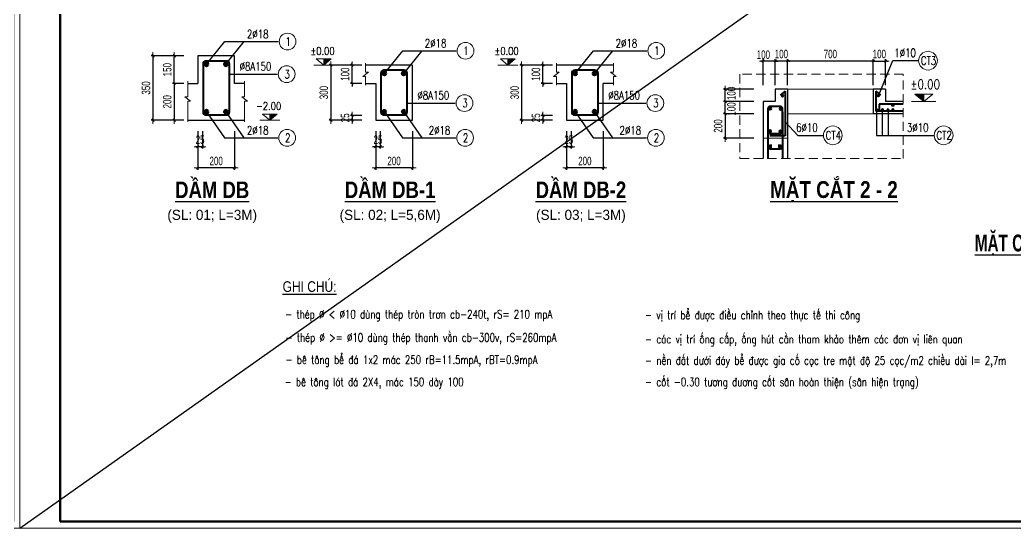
# Model space of a CAD drawing. Header units: millimetres. Extents: x 105214 to 359741, y -482084 to -322745.
# Drawn here: x 267341 to 283597, y -478817 to -470512 of the extents above; entities that cross this region are included whole.
import ezdxf
from ezdxf.enums import TextEntityAlignment as Align

# ---------------------------------------------------------------- set-up
doc = ezdxf.new("R2010")
doc.units = ezdxf.units.MM
doc.header["$LTSCALE"] = 20
doc.header["$MEASUREMENT"] = 0
doc.header["$PDMODE"] = 32
doc.linetypes.add('HIDDEN', pattern=[0.375, 0.25, -0.125])
doc.layers.get('Defpoints').update_dxf_attribs({"color": 1})
for name, color, linetype, lineweight in [('06', 6, 'Continuous', 40), ('EG Net dam3', 1, 'Continuous', 70), ('EG Text2', 7, 'Continuous', 18), ('ISO', 153, 'Continuous', 13), ('LC Dim', 8, 'Continuous', 18), ('LC MANH DUT', 35, 'HIDDEN', 5), ('LC Net dam2', 6, 'Continuous', 40), ('LC Net manh', 16, 'Continuous', 5), ('LC Net thay', 7, 'Continuous', 25), ('LC Text1', 3, 'Continuous', 20), ('LC Text2', 7, 'Continuous', 25), ('Thep', 3, 'Continuous', 40)]:
    doc.layers.add(name, color=color, linetype=linetype, lineweight=lineweight)
doc.layers.add('KCS_Plotter', color=11, linetype='Continuous', plot=False)
doc.layers.add('Khungten_LCDI', color=7, linetype='Continuous')
doc.styles.add('HOATBIF', font='hoatbif.shx', dxfattribs={"width": 0.7})
doc.styles.add('Khungten', font='VHAVAN.TTF', dxfattribs={"width": 0.9, "height": 5000})
doc.styles.add('LC 1', font='VHAVANB.TTF')
doc.styles.add('LC 3', font='vnsimli.shx', dxfattribs={"width": 0.75})
doc.styles.add('LC3', font='VHARIALB.TTF', dxfattribs={"width": 0.8})
doc.styles.add('T1', font='Vnsimli.shx', dxfattribs={"width": 0.8})
doc.styles.add('T2', font='VHARIAL.TTF', dxfattribs={"width": 0.8})
doc.styles.add('Title', font='VHBLACK.TTF', dxfattribs={"width": 0.8})
doc.dimstyles.new('MONG', dxfattribs={"dimscale": 50, "dimtxt": 2.5, "dimasz": 0.35, "dimexe": 0.5, "dimexo": 0, "dimgap": 0.8, "dimtad": 1, "dimdec": 0, "dimzin": 0, "dimdsep": 46, "dimtxsty": 'HOATBIF', "dimblk1": 'DOT', "dimblk2": 'DOT', "dimsah": 1, "dimcen": -1, "dimdle": 1, "dimclrd": 256, "dimclre": 256, "dimclrt": 4, "dimadec": 3, "dimazin": 2, "dimtfac": 0.333333, "dimtdec": 0, "dimtix": 1, "dimtmove": 2, "dimatfit": 3, "dimldrblk": 'DOT', "dimfxl": 1, "dimtvp": 0.833333, "dimtolj": 1, "dimtzin": 0, "dimarcsym": 0})

# ---------------------------------------------------------------- blocks, each defined once
blk = doc.blocks.new('thep1')
at = {"layer": '06'}
for p, q in [((-38369, -70304), (-38249, -70304)), ((-38351, -70262), (-38267, -70346)), ((-38351, -70346), (-38267, -70262)), ((-38309, -70244), (-38309, -70364))]:
    blk.add_line(p, q, dxfattribs=at)
blk.add_circle((-38309, -70304), 60, dxfattribs=at)
blk = doc.blocks.new('DOT')
at = {"layer": 'LC Dim'}
blk.add_line((-3, 0), (3, 0), dxfattribs=at)
at = {"layer": 'LC Dim', "color": 4}
blk.add_line((-1, -1), (1, 1), dxfattribs=at)
blk.add_lwpolyline([(0.5, 1), (-1, -0.5), (-0.5, -1), (1, 0.5)], close=True, dxfattribs=at)
blk = doc.blocks.new('*D219')
at = {"layer": 'Defpoints', "color": 0, "ltscale": 2, "transparency": 16777216}
for p in [(279680, -471184), (279680, -471581), (279880, -471581)]:
    blk.add_point(p, dxfattribs=at)
at = {"layer": 'LC Dim', "lineweight": -2, "ltscale": 2, "transparency": 16777216}
for p, q in [((279660, -471184), (279641, -471184)), ((279680, -471581), (279680, -471156)), ((279880, -471184), (279680, -471184)), ((279880, -471581), (279880, -471156)), ((279899, -471184), (279919, -471184))]:
    blk.add_line(p, q, dxfattribs=at)
at = {"layer": 'LC Dim', "lineweight": -2, "ltscale": 2, "transparency": 16777216, "xscale": 19.46, "yscale": 19.46, "zscale": 19.46}
blk.add_blockref('DOT', (279680, -471184), dxfattribs=at)
at = {"layer": 'LC Dim', "lineweight": -2, "ltscale": 2, "transparency": 16777216, "xscale": 19.46, "yscale": 19.46, "zscale": 19.46, "rotation": 180}
blk.add_blockref('DOT', (279880, -471184), dxfattribs=at)
at = {"layer": 'LC Dim', "color": 4, "ltscale": 2, "transparency": 16777216, "insert": (279780, -471070), "char_height": 139, "attachment_point": 5, "style": 'HOATBIF'}
blk.add_mtext('\\A1;100', dxfattribs=at)
blk = doc.blocks.new('_Dot')
at = {"color": 0, "linetype": 'ByBlock', "lineweight": -2}
blk.add_line((-0.5, 0), (-1, 0), dxfattribs=at)
at = {"color": 0, "linetype": 'ByBlock', "const_width": 0.5}
blk.add_lwpolyline([(-0.25, 0, 1), (0.25, 0, 1)], format="xyb", close=True, dxfattribs=at)
blk = doc.blocks.new('*D220')
at = {"layer": 'Defpoints', "color": 0, "ltscale": 2, "transparency": 16777216}
for p in [(278861, -471846), (279328, -471846), (279328, -472046)]:
    blk.add_point(p, dxfattribs=at)
at = {"layer": 'LC Dim', "lineweight": -2, "ltscale": 2, "transparency": 16777216}
for p, q in [((279328, -471846), (278833, -471846)), ((278861, -472026), (278861, -471865)), ((279328, -472046), (278833, -472046))]:
    blk.add_line(p, q, dxfattribs=at)
at = {"layer": 'LC Dim', "lineweight": -2, "ltscale": 2, "transparency": 16777216, "xscale": 19.46, "yscale": 19.46, "zscale": 19.46}
for p, rotation in [((278861, -471846), 90), ((278861, -472046), 270)]:
    blk.add_blockref('DOT', p, dxfattribs=dict(at, rotation=rotation))
at = {"layer": 'LC Dim', "color": 4, "ltscale": 2, "transparency": 16777216, "insert": (278964, -471967), "char_height": 139, "attachment_point": 5, "rotation": 90, "style": 'HOATBIF'}
blk.add_mtext('\\A1;100', dxfattribs=at)
blk = doc.blocks.new('Caodo1')
at = {"layer": 'LC Text1'}
blk.add_hatch(color=256, dxfattribs=at).paths.add_polyline_path([(0, 200), (0, 0), (243, 200)])
for p, q in [((324, 0), (-324, 0)), ((0, 0), (0, 200))]:
    blk.add_line(p, q, dxfattribs=at)
blk.add_lwpolyline([(-243, 200), (243, 200), (0, 0), (0, 0)], close=True, dxfattribs=at)
at = {"layer": 'LC Text1', "style": 'T1', "width": 0.8}
blk.add_attdef('%%P0,00', text='', height=250, dxfattribs=at).set_placement((-39, 460), align=Align.MIDDLE_CENTER)
blk = doc.blocks.new('*D230')
at = {"layer": 'Defpoints', "color": 0, "ltscale": 2, "transparency": 16777216}
for p in [(273153, -472330), (273753, -472330), (273153, -472932)]:
    blk.add_point(p, dxfattribs=at)
at = {"layer": 'LC Dim', "lineweight": -2, "ltscale": 2, "transparency": 16777216}
for p, q in [((273153, -472330), (273153, -472960)), ((273753, -472330), (273753, -472960)), ((273734, -472932), (273172, -472932))]:
    blk.add_line(p, q, dxfattribs=at)
at = {"layer": 'LC Dim', "lineweight": -2, "ltscale": 2, "transparency": 16777216, "xscale": 19.46, "yscale": 19.46, "zscale": 19.46, "rotation": 180}
blk.add_blockref('DOT', (273153, -472932), dxfattribs=at)
at = {"layer": 'LC Dim', "lineweight": -2, "ltscale": 2, "transparency": 16777216, "xscale": 19.46, "yscale": 19.46, "zscale": 19.46}
blk.add_blockref('DOT', (273753, -472932), dxfattribs=at)
at = {"layer": 'LC Dim', "color": 4, "ltscale": 2, "transparency": 16777216, "insert": (273453, -472818), "char_height": 139, "attachment_point": 5, "style": 'HOATBIF'}
blk.add_mtext('\\A1;200', dxfattribs=at)
blk = doc.blocks.new('*D231')
at = {"layer": 'Defpoints', "color": 0, "ltscale": 2, "transparency": 16777216}
for p in [(273153, -472330), (273228, -472330), (273153, -472584)]:
    blk.add_point(p, dxfattribs=at)
at = {"layer": 'LC Dim', "lineweight": -2, "ltscale": 2, "transparency": 16777216}
for p, q in [((273153, -472330), (273153, -472612)), ((273228, -472330), (273228, -472612)), ((273134, -472584), (273114, -472584)), ((273228, -472584), (273153, -472584)), ((273247, -472584), (273267, -472584))]:
    blk.add_line(p, q, dxfattribs=at)
at = {"layer": 'LC Dim', "lineweight": -2, "ltscale": 2, "transparency": 16777216, "xscale": 19.46, "yscale": 19.46, "zscale": 19.46}
blk.add_blockref('DOT', (273153, -472584), dxfattribs=at)
at = {"layer": 'LC Dim', "lineweight": -2, "ltscale": 2, "transparency": 16777216, "xscale": 19.46, "yscale": 19.46, "zscale": 19.46, "rotation": 180}
blk.add_blockref('DOT', (273228, -472584), dxfattribs=at)
at = {"layer": 'LC Dim', "color": 4, "ltscale": 2, "transparency": 16777216, "insert": (273190, -472470), "char_height": 139, "attachment_point": 5, "style": 'HOATBIF'}
blk.add_mtext('\\A1;25', dxfattribs=at)
blk = doc.blocks.new('*D232')
at = {"layer": 'Defpoints', "color": 0, "ltscale": 2, "transparency": 16777216}
for p in [(272768, -471249), (272925, -471249), (272925, -471549)]:
    blk.add_point(p, dxfattribs=at)
at = {"layer": 'LC Dim', "lineweight": -2, "ltscale": 2, "transparency": 16777216}
for p, q in [((272925, -471249), (272740, -471249)), ((272768, -471230), (272768, -471211)), ((272768, -471549), (272768, -471249)), ((272925, -471549), (272740, -471549)), ((272768, -471569), (272768, -471588))]:
    blk.add_line(p, q, dxfattribs=at)
at = {"layer": 'LC Dim', "lineweight": -2, "ltscale": 2, "transparency": 16777216, "xscale": 19.46, "yscale": 19.46, "zscale": 19.46}
for p, rotation in [((272768, -471249), 270), ((272768, -471549), 90)]:
    blk.add_blockref('DOT', p, dxfattribs=dict(at, rotation=rotation))
at = {"layer": 'LC Dim', "color": 4, "ltscale": 2, "transparency": 16777216, "insert": (272654, -471399), "char_height": 139, "attachment_point": 5, "rotation": 90, "style": 'HOATBIF'}
blk.add_mtext('\\A1;100', dxfattribs=at)
blk = doc.blocks.new('*D233')
at = {"layer": 'Defpoints', "color": 0, "ltscale": 2, "transparency": 16777216}
for p in [(272925, -471249), (272420, -472150), (272925, -472150)]:
    blk.add_point(p, dxfattribs=at)
at = {"layer": 'LC Dim', "lineweight": -2, "ltscale": 2, "transparency": 16777216}
for p, q in [((272925, -471249), (272393, -471249)), ((272420, -471269), (272420, -472130)), ((272925, -472150), (272393, -472150))]:
    blk.add_line(p, q, dxfattribs=at)
at = {"layer": 'LC Dim', "lineweight": -2, "ltscale": 2, "transparency": 16777216, "xscale": 19.46, "yscale": 19.46, "zscale": 19.46}
for p, rotation in [((272420, -471249), 90), ((272420, -472150), 270)]:
    blk.add_blockref('DOT', p, dxfattribs=dict(at, rotation=rotation))
at = {"layer": 'LC Dim', "color": 4, "ltscale": 2, "transparency": 16777216, "insert": (272306, -471700), "char_height": 139, "attachment_point": 5, "rotation": 90, "style": 'HOATBIF'}
blk.add_mtext('\\A1;300', dxfattribs=at)
blk = doc.blocks.new('*D234')
at = {"layer": 'Defpoints', "color": 0, "ltscale": 2, "transparency": 16777216}
for p in [(272768, -472150), (272925, -472075), (272925, -472150)]:
    blk.add_point(p, dxfattribs=at)
at = {"layer": 'LC Dim', "lineweight": -2, "ltscale": 2, "transparency": 16777216}
for p, q in [((272768, -472055), (272768, -472036)), ((272925, -472075), (272740, -472075)), ((272925, -472150), (272740, -472150)), ((272768, -472075), (272768, -472150)), ((272768, -472169), (272768, -472189))]:
    blk.add_line(p, q, dxfattribs=at)
at = {"layer": 'LC Dim', "lineweight": -2, "ltscale": 2, "transparency": 16777216, "xscale": 19.46, "yscale": 19.46, "zscale": 19.46}
for p, rotation in [((272768, -472075), 270), ((272768, -472150), 90)]:
    blk.add_blockref('DOT', p, dxfattribs=dict(at, rotation=rotation))
at = {"layer": 'LC Dim', "color": 4, "ltscale": 2, "transparency": 16777216, "insert": (272654, -472112), "char_height": 139, "attachment_point": 5, "rotation": 90, "style": 'HOATBIF'}
blk.add_mtext('\\A1;25', dxfattribs=at)
blk = doc.blocks.new('TIEUDE1')
at = {"layer": 'LC Text2', "color": 7, "style": 'LC 1'}
blk.add_attdef('TIªU§Ò', text='', height=5, dxfattribs=at).set_placement((0, 0), align=Align.BOTTOM_CENTER)
blk.add_attdef('TL', text='', height=3, dxfattribs=at).set_placement((0, -2), align=Align.TOP_CENTER)
blk = doc.blocks.new('*D235')
at = {"layer": 'Defpoints', "color": 0, "ltscale": 2, "transparency": 16777216}
for p in [(279880, -471184), (279880, -471581), (281280, -471581)]:
    blk.add_point(p, dxfattribs=at)
at = {"layer": 'LC Dim', "lineweight": -2, "ltscale": 2, "transparency": 16777216}
for p, q in [((279880, -471581), (279880, -471156)), ((281260, -471184), (279899, -471184)), ((281280, -471581), (281280, -471156))]:
    blk.add_line(p, q, dxfattribs=at)
at = {"layer": 'LC Dim', "lineweight": -2, "ltscale": 2, "transparency": 16777216, "xscale": 19.46, "yscale": 19.46, "zscale": 19.46, "rotation": 180}
blk.add_blockref('DOT', (279880, -471184), dxfattribs=at)
at = {"layer": 'LC Dim', "lineweight": -2, "ltscale": 2, "transparency": 16777216, "xscale": 19.46, "yscale": 19.46, "zscale": 19.46}
blk.add_blockref('DOT', (281280, -471184), dxfattribs=at)
at = {"layer": 'LC Dim', "color": 4, "ltscale": 2, "transparency": 16777216, "insert": (280580, -471070), "char_height": 139, "attachment_point": 5, "style": 'HOATBIF'}
blk.add_mtext('\\A1;700', dxfattribs=at)
blk = doc.blocks.new('*D236')
at = {"layer": 'Defpoints', "color": 0, "ltscale": 2, "transparency": 16777216}
for p in [(281480, -471184), (281280, -471581), (281480, -471581)]:
    blk.add_point(p, dxfattribs=at)
at = {"layer": 'LC Dim', "lineweight": -2, "ltscale": 2, "transparency": 16777216}
for p, q in [((281260, -471184), (281241, -471184)), ((281280, -471581), (281280, -471156)), ((281280, -471184), (281480, -471184)), ((281480, -471581), (281480, -471156)), ((281499, -471184), (281519, -471184))]:
    blk.add_line(p, q, dxfattribs=at)
at = {"layer": 'LC Dim', "lineweight": -2, "ltscale": 2, "transparency": 16777216, "xscale": 19.46, "yscale": 19.46, "zscale": 19.46}
blk.add_blockref('DOT', (281280, -471184), dxfattribs=at)
at = {"layer": 'LC Dim', "lineweight": -2, "ltscale": 2, "transparency": 16777216, "xscale": 19.46, "yscale": 19.46, "zscale": 19.46, "rotation": 180}
blk.add_blockref('DOT', (281480, -471184), dxfattribs=at)
at = {"layer": 'LC Dim', "color": 4, "ltscale": 2, "transparency": 16777216, "insert": (281380, -471070), "char_height": 139, "attachment_point": 5, "style": 'HOATBIF'}
blk.add_mtext('\\A1;100', dxfattribs=at)
blk = doc.blocks.new('*D237')
at = {"layer": 'Defpoints', "color": 0, "ltscale": 2, "transparency": 16777216}
for p in [(278861, -471646), (279328, -471646), (279328, -471846)]:
    blk.add_point(p, dxfattribs=at)
at = {"layer": 'LC Dim', "lineweight": -2, "ltscale": 2, "transparency": 16777216}
for p, q in [((279328, -471646), (278833, -471646)), ((278861, -471826), (278861, -471665)), ((279328, -471846), (278833, -471846))]:
    blk.add_line(p, q, dxfattribs=at)
at = {"layer": 'LC Dim', "lineweight": -2, "ltscale": 2, "transparency": 16777216, "xscale": 19.46, "yscale": 19.46, "zscale": 19.46}
for p, rotation in [((278861, -471646), 90), ((278861, -471846), 270)]:
    blk.add_blockref('DOT', p, dxfattribs=dict(at, rotation=rotation))
at = {"layer": 'LC Dim', "color": 4, "ltscale": 2, "transparency": 16777216, "insert": (278964, -471713), "char_height": 139, "attachment_point": 5, "rotation": 90, "style": 'HOATBIF'}
blk.add_mtext('\\A1;100', dxfattribs=at)
blk = doc.blocks.new('*D238')
at = {"layer": 'Defpoints', "color": 0, "ltscale": 2, "transparency": 16777216}
for p in [(279480, -471184), (279480, -471581), (279680, -471581)]:
    blk.add_point(p, dxfattribs=at)
at = {"layer": 'LC Dim', "lineweight": -2, "ltscale": 2, "transparency": 16777216}
for p, q in [((279460, -471184), (279441, -471184)), ((279480, -471581), (279480, -471156)), ((279680, -471184), (279480, -471184)), ((279680, -471581), (279680, -471156)), ((279699, -471184), (279719, -471184))]:
    blk.add_line(p, q, dxfattribs=at)
at = {"layer": 'LC Dim', "lineweight": -2, "ltscale": 2, "transparency": 16777216, "xscale": 19.46, "yscale": 19.46, "zscale": 19.46}
blk.add_blockref('DOT', (279480, -471184), dxfattribs=at)
at = {"layer": 'LC Dim', "lineweight": -2, "ltscale": 2, "transparency": 16777216, "xscale": 19.46, "yscale": 19.46, "zscale": 19.46, "rotation": 180}
blk.add_blockref('DOT', (279680, -471184), dxfattribs=at)
at = {"layer": 'LC Dim', "color": 4, "ltscale": 2, "transparency": 16777216, "insert": (279486, -471081), "char_height": 139, "attachment_point": 5, "style": 'HOATBIF'}
blk.add_mtext('\\A1;100', dxfattribs=at)
blk = doc.blocks.new('*D241')
at = {"layer": 'Defpoints', "color": 0, "ltscale": 2, "transparency": 16777216}
for p in [(270247, -472330), (270847, -472330), (270247, -472932)]:
    blk.add_point(p, dxfattribs=at)
at = {"layer": 'LC Dim', "lineweight": -2, "ltscale": 2, "transparency": 16777216}
for p, q in [((270247, -472330), (270247, -472960)), ((270847, -472330), (270847, -472960)), ((270828, -472932), (270267, -472932))]:
    blk.add_line(p, q, dxfattribs=at)
at = {"layer": 'LC Dim', "lineweight": -2, "ltscale": 2, "transparency": 16777216, "xscale": 19.46, "yscale": 19.46, "zscale": 19.46, "rotation": 180}
blk.add_blockref('DOT', (270247, -472932), dxfattribs=at)
at = {"layer": 'LC Dim', "lineweight": -2, "ltscale": 2, "transparency": 16777216, "xscale": 19.46, "yscale": 19.46, "zscale": 19.46}
blk.add_blockref('DOT', (270847, -472932), dxfattribs=at)
at = {"layer": 'LC Dim', "color": 4, "ltscale": 2, "transparency": 16777216, "insert": (270547, -472818), "char_height": 139, "attachment_point": 5, "style": 'HOATBIF'}
blk.add_mtext('\\A1;200', dxfattribs=at)
blk = doc.blocks.new('*D242')
at = {"layer": 'Defpoints', "color": 0, "ltscale": 2, "transparency": 16777216}
for p in [(270247, -472330), (270322, -472330), (270247, -472584)]:
    blk.add_point(p, dxfattribs=at)
at = {"layer": 'LC Dim', "lineweight": -2, "ltscale": 2, "transparency": 16777216}
for p, q in [((270247, -472330), (270247, -472612)), ((270322, -472330), (270322, -472612)), ((270228, -472584), (270209, -472584)), ((270322, -472584), (270247, -472584)), ((270342, -472584), (270361, -472584))]:
    blk.add_line(p, q, dxfattribs=at)
at = {"layer": 'LC Dim', "lineweight": -2, "ltscale": 2, "transparency": 16777216, "xscale": 19.46, "yscale": 19.46, "zscale": 19.46}
blk.add_blockref('DOT', (270247, -472584), dxfattribs=at)
at = {"layer": 'LC Dim', "lineweight": -2, "ltscale": 2, "transparency": 16777216, "xscale": 19.46, "yscale": 19.46, "zscale": 19.46, "rotation": 180}
blk.add_blockref('DOT', (270322, -472584), dxfattribs=at)
at = {"layer": 'LC Dim', "color": 4, "ltscale": 2, "transparency": 16777216, "insert": (270285, -472470), "char_height": 139, "attachment_point": 5, "style": 'HOATBIF'}
blk.add_mtext('\\A1;25', dxfattribs=at)
blk = doc.blocks.new('*D243')
at = {"layer": 'Defpoints', "color": 0, "ltscale": 2, "transparency": 16777216}
for p in [(270020, -471550), (269862, -472150), (270020, -472150)]:
    blk.add_point(p, dxfattribs=at)
at = {"layer": 'LC Dim', "lineweight": -2, "ltscale": 2, "transparency": 16777216}
for p, q in [((270020, -471550), (269835, -471550)), ((269862, -471569), (269862, -472130)), ((270020, -472150), (269835, -472150))]:
    blk.add_line(p, q, dxfattribs=at)
at = {"layer": 'LC Dim', "lineweight": -2, "ltscale": 2, "transparency": 16777216, "xscale": 19.46, "yscale": 19.46, "zscale": 19.46}
for p, rotation in [((269862, -471550), 90), ((269862, -472150), 270)]:
    blk.add_blockref('DOT', p, dxfattribs=dict(at, rotation=rotation))
at = {"layer": 'LC Dim', "color": 4, "ltscale": 2, "transparency": 16777216, "insert": (269748, -471850), "char_height": 139, "attachment_point": 5, "rotation": 90, "style": 'HOATBIF'}
blk.add_mtext('\\A1;200', dxfattribs=at)
blk = doc.blocks.new('*D244')
at = {"layer": 'Defpoints', "color": 0, "ltscale": 2, "transparency": 16777216}
for p in [(270020, -471099), (269515, -472150), (270020, -472150)]:
    blk.add_point(p, dxfattribs=at)
at = {"layer": 'LC Dim', "lineweight": -2, "ltscale": 2, "transparency": 16777216}
for p, q in [((270020, -471099), (269487, -471099)), ((269515, -471119), (269515, -472130)), ((270020, -472150), (269487, -472150))]:
    blk.add_line(p, q, dxfattribs=at)
at = {"layer": 'LC Dim', "lineweight": -2, "ltscale": 2, "transparency": 16777216, "xscale": 19.46, "yscale": 19.46, "zscale": 19.46}
for p, rotation in [((269515, -471099), 90), ((269515, -472150), 270)]:
    blk.add_blockref('DOT', p, dxfattribs=dict(at, rotation=rotation))
at = {"layer": 'LC Dim', "color": 4, "ltscale": 2, "transparency": 16777216, "insert": (269401, -471625), "char_height": 139, "attachment_point": 5, "rotation": 90, "style": 'HOATBIF'}
blk.add_mtext('\\A1;350', dxfattribs=at)
blk = doc.blocks.new('*D245')
at = {"layer": 'Defpoints', "color": 0, "ltscale": 2, "transparency": 16777216}
for p in [(269862, -471099), (269927, -471099), (269927, -471550)]:
    blk.add_point(p, dxfattribs=at)
at = {"layer": 'LC Dim', "lineweight": -2, "ltscale": 2, "transparency": 16777216}
for p, q in [((269927, -471099), (269835, -471099)), ((269862, -471530), (269862, -471119)), ((269927, -471550), (269835, -471550))]:
    blk.add_line(p, q, dxfattribs=at)
at = {"layer": 'LC Dim', "lineweight": -2, "ltscale": 2, "transparency": 16777216, "xscale": 19.46, "yscale": 19.46, "zscale": 19.46}
for p, rotation in [((269862, -471099), 90), ((269862, -471550), 270)]:
    blk.add_blockref('DOT', p, dxfattribs=dict(at, rotation=rotation))
at = {"layer": 'LC Dim', "color": 4, "ltscale": 2, "transparency": 16777216, "insert": (269748, -471325), "char_height": 139, "attachment_point": 5, "rotation": 90, "style": 'HOATBIF'}
blk.add_mtext('\\A1;150', dxfattribs=at)
blk = doc.blocks.new('*D252')
at = {"layer": 'Defpoints', "color": 0, "ltscale": 0.001, "transparency": 16777216}
for p in [(279328, -472046), (278861, -472446), (279328, -472446)]:
    blk.add_point(p, dxfattribs=at)
at = {"layer": 'LC Dim', "lineweight": -2, "ltscale": 0.001, "transparency": 16777216}
for p, q in [((279328, -472046), (278833, -472046)), ((278861, -472065), (278861, -472426)), ((279328, -472446), (278833, -472446))]:
    blk.add_line(p, q, dxfattribs=at)
at = {"layer": 'LC Dim', "lineweight": -2, "ltscale": 0.001, "transparency": 16777216, "xscale": 19.46, "yscale": 19.46, "zscale": 19.46}
for p, rotation in [((278861, -472046), 90), ((278861, -472446), 270)]:
    blk.add_blockref('DOT', p, dxfattribs=dict(at, rotation=rotation))
at = {"layer": 'LC Dim', "color": 4, "ltscale": 0.001, "transparency": 16777216, "insert": (278747, -472246), "char_height": 139, "attachment_point": 5, "rotation": 90, "style": 'HOATBIF'}
blk.add_mtext('\\A1;200', dxfattribs=at)
blk = doc.blocks.new('*D246')
at = {"layer": 'Defpoints', "color": 0, "ltscale": 2, "transparency": 16777216}
for p in [(276270, -472330), (276870, -472330), (276270, -472932)]:
    blk.add_point(p, dxfattribs=at)
at = {"layer": 'LC Dim', "lineweight": -2, "ltscale": 2, "transparency": 16777216}
for p, q in [((276270, -472330), (276270, -472960)), ((276870, -472330), (276870, -472960)), ((276850, -472932), (276289, -472932))]:
    blk.add_line(p, q, dxfattribs=at)
at = {"layer": 'LC Dim', "lineweight": -2, "ltscale": 2, "transparency": 16777216, "xscale": 19.46, "yscale": 19.46, "zscale": 19.46, "rotation": 180}
blk.add_blockref('DOT', (276270, -472932), dxfattribs=at)
at = {"layer": 'LC Dim', "lineweight": -2, "ltscale": 2, "transparency": 16777216, "xscale": 19.46, "yscale": 19.46, "zscale": 19.46}
blk.add_blockref('DOT', (276870, -472932), dxfattribs=at)
at = {"layer": 'LC Dim', "color": 4, "ltscale": 2, "transparency": 16777216, "insert": (276570, -472818), "char_height": 139, "attachment_point": 5, "style": 'HOATBIF'}
blk.add_mtext('\\A1;200', dxfattribs=at)
blk = doc.blocks.new('*D247')
at = {"layer": 'Defpoints', "color": 0, "ltscale": 2, "transparency": 16777216}
for p in [(276270, -472330), (276345, -472330), (276270, -472584)]:
    blk.add_point(p, dxfattribs=at)
at = {"layer": 'LC Dim', "lineweight": -2, "ltscale": 2, "transparency": 16777216}
for p, q in [((276270, -472330), (276270, -472612)), ((276345, -472330), (276345, -472612)), ((276250, -472584), (276231, -472584)), ((276345, -472584), (276270, -472584)), ((276364, -472584), (276384, -472584))]:
    blk.add_line(p, q, dxfattribs=at)
at = {"layer": 'LC Dim', "lineweight": -2, "ltscale": 2, "transparency": 16777216, "xscale": 19.46, "yscale": 19.46, "zscale": 19.46}
blk.add_blockref('DOT', (276270, -472584), dxfattribs=at)
at = {"layer": 'LC Dim', "lineweight": -2, "ltscale": 2, "transparency": 16777216, "xscale": 19.46, "yscale": 19.46, "zscale": 19.46, "rotation": 180}
blk.add_blockref('DOT', (276345, -472584), dxfattribs=at)
at = {"layer": 'LC Dim', "color": 4, "ltscale": 2, "transparency": 16777216, "insert": (276307, -472470), "char_height": 139, "attachment_point": 5, "style": 'HOATBIF'}
blk.add_mtext('\\A1;25', dxfattribs=at)
blk = doc.blocks.new('*D248')
at = {"layer": 'Defpoints', "color": 0, "ltscale": 2, "transparency": 16777216}
for p in [(275885, -471249), (276042, -471249), (276042, -471549)]:
    blk.add_point(p, dxfattribs=at)
at = {"layer": 'LC Dim', "lineweight": -2, "ltscale": 2, "transparency": 16777216}
for p, q in [((276042, -471249), (275857, -471249)), ((275885, -471230), (275885, -471211)), ((275885, -471549), (275885, -471249)), ((276042, -471549), (275857, -471549)), ((275885, -471569), (275885, -471588))]:
    blk.add_line(p, q, dxfattribs=at)
at = {"layer": 'LC Dim', "lineweight": -2, "ltscale": 2, "transparency": 16777216, "xscale": 19.46, "yscale": 19.46, "zscale": 19.46}
for p, rotation in [((275885, -471249), 270), ((275885, -471549), 90)]:
    blk.add_blockref('DOT', p, dxfattribs=dict(at, rotation=rotation))
at = {"layer": 'LC Dim', "color": 4, "ltscale": 2, "transparency": 16777216, "insert": (275771, -471399), "char_height": 139, "attachment_point": 5, "rotation": 90, "style": 'HOATBIF'}
blk.add_mtext('\\A1;100', dxfattribs=at)
blk = doc.blocks.new('*D249')
at = {"layer": 'Defpoints', "color": 0, "ltscale": 2, "transparency": 16777216}
for p in [(276042, -471249), (275537, -472150), (276042, -472150)]:
    blk.add_point(p, dxfattribs=at)
at = {"layer": 'LC Dim', "lineweight": -2, "ltscale": 2, "transparency": 16777216}
for p, q in [((276042, -471249), (275509, -471249)), ((275537, -471269), (275537, -472130)), ((276042, -472150), (275509, -472150))]:
    blk.add_line(p, q, dxfattribs=at)
at = {"layer": 'LC Dim', "lineweight": -2, "ltscale": 2, "transparency": 16777216, "xscale": 19.46, "yscale": 19.46, "zscale": 19.46}
for p, rotation in [((275537, -471249), 90), ((275537, -472150), 270)]:
    blk.add_blockref('DOT', p, dxfattribs=dict(at, rotation=rotation))
at = {"layer": 'LC Dim', "color": 4, "ltscale": 2, "transparency": 16777216, "insert": (275423, -471700), "char_height": 139, "attachment_point": 5, "rotation": 90, "style": 'HOATBIF'}
blk.add_mtext('\\A1;300', dxfattribs=at)
blk = doc.blocks.new('*D250')
at = {"layer": 'Defpoints', "color": 0, "ltscale": 2, "transparency": 16777216}
for p in [(275885, -472150), (276042, -472075), (276042, -472150)]:
    blk.add_point(p, dxfattribs=at)
at = {"layer": 'LC Dim', "lineweight": -2, "ltscale": 2, "transparency": 16777216}
for p, q in [((275885, -472055), (275885, -472036)), ((276042, -472075), (275857, -472075)), ((276042, -472150), (275857, -472150)), ((275885, -472075), (275885, -472150)), ((275885, -472169), (275885, -472189))]:
    blk.add_line(p, q, dxfattribs=at)
at = {"layer": 'LC Dim', "lineweight": -2, "ltscale": 2, "transparency": 16777216, "xscale": 19.46, "yscale": 19.46, "zscale": 19.46}
for p, rotation in [((275885, -472075), 270), ((275885, -472150), 90)]:
    blk.add_blockref('DOT', p, dxfattribs=dict(at, rotation=rotation))
at = {"layer": 'LC Dim', "color": 4, "ltscale": 2, "transparency": 16777216, "insert": (275771, -472112), "char_height": 139, "attachment_point": 5, "rotation": 90, "style": 'HOATBIF'}
blk.add_mtext('\\A1;25', dxfattribs=at)
blk = doc.blocks.new('lcdi fix')
at = {"layer": 'Defpoints', "lineweight": 0}
blk.add_lwpolyline([(-1200, -14850), (-1200, 14850), (40800, 14850), (40800, -14850)], close=True, dxfattribs=at)
at = {"layer": 'Khungten_LCDI', "color": 5, "lineweight": 60}
blk.add_lwpolyline([(0, -14650), (0, 14650), (40600, 14650), (40600, -14650)], close=True, dxfattribs=at)
at = {"color": 7, "style": 'Khungten', "width": 0.8}
for tag, p in [('REVISION', (39499, -10746)), ('NGAYHT', (39546, -11609))]:
    blk.add_attdef(tag, text='', height=200, dxfattribs=at).set_placement(p, align=Align.CENTER)
at = {"layer": 'LC Text1', "style": 'Title', "width": 1.485915}
for tag, p, p2 in [('TENBANVE1', (36913, -8886), (40339, -8886)), ('TENBANVE2', (36913, -9562), (40339, -9562))]:
    blk.add_attdef(tag, text='', height=250, dxfattribs=at).set_placement(p, p2, align=Align.FIT)
at = {"layer": 'LC Text1', "style": 'Title', "width": 0.7}
blk.add_attdef('SOBANVE', text='', height=250, dxfattribs=at).set_placement((39562, -13896), align=Align.CENTER)

msp = doc.modelspace()

# ---------------------------------------------------------------- hatches: boundary and pattern name
at = {"layer": 'EG Net dam3'}
for points in [[(270418.8, -471237.1, -1), (270358.8, -471237.1, -1)], [(270676.2, -471237.1, 1), (270736.2, -471237.1, 1)], [(273324.3, -471387.1, -1), (273264.3, -471387.1, -1)], [(273581.7, -471387.1, 1), (273641.7, -471387.1, 1)], [(276441, -471387.1, -1), (276381, -471387.1, -1)], [(276698.4, -471387.1, 1), (276758.4, -471387.1, 1)], [(270418.8, -472012, 1), (270358.8, -472012, 1)], [(270676.2, -472012, -1), (270736.2, -472012, -1)], [(273324.3, -472012, 1), (273264.3, -472012, 1)], [(273581.7, -472012, -1), (273641.7, -472012, -1)], [(276441, -472012, 1), (276381, -472012, 1)], [(276698.4, -472012, -1), (276758.4, -472012, -1)]]:
    msp.add_hatch(color=256, dxfattribs=at).paths.add_polyline_path(points)

# ---------------------------------------------------------------- linework, layer by layer
for centre in [(270388.8, -471237.1), (270706.2, -471237.1), (273294.3, -471387.1), (273611.7, -471387.1), (276411, -471387.1), (276728.4, -471387.1), (270388.8, -472012), (270706.2, -472012), (273294.3, -472012), (273611.7, -472012), (276411, -472012), (276728.4, -472012)]:
    msp.add_circle(centre, 30, dxfattribs=at)
at = {"layer": 'EG Text2', "ltscale": 100}
for centre, radius in [((271713.9, -470865.7), 137), ((274619.4, -471015.7), 137), ((277736.1, -471015.7), 137), ((282174.8, -471177.6), 153.1), ((271698.4, -471399.2), 137), ((274603.9, -471871.2), 137), ((277720.6, -471871.2), 137), ((271707.7, -472439), 137), ((274613.2, -472439), 137), ((277729.9, -472439), 137), ((280619.5, -472398.3), 153.1), ((282429.9, -472398.3), 153.1)]:
    msp.add_circle(centre, radius, dxfattribs=at)
at = {"layer": 'ISO'}
for p, q in [((270753.2, -471399.2), (271545.3, -471399.2)), ((273658.7, -471871.2), (274450.8, -471871.2)), ((276775.4, -471871.2), (277567.6, -471871.2))]:
    msp.add_line(p, q, dxfattribs=at)
at = {"layer": 'KCS_Plotter', "ltscale": 2}
msp.add_line((267341.3, -478816.8), (290441.3, -462481.8), dxfattribs=at)
at = {"layer": 'LC Dim', "ltscale": 2}
for p, q in [((279879.8, -471645.8), (281279.8, -471645.8)), ((281395.4, -472398.3), (282276.8, -472398.3))]:
    msp.add_line(p, q, dxfattribs=at)
at = {"layer": 'LC MANH DUT', "ltscale": 200}
msp.add_line((279479.8, -472445.8), (279879.8, -472445.8), dxfattribs=at)
msp.add_line((279479.8, -472445.8), (279879.8, -472445.8), dxfattribs=at)
at = {"layer": 'LC MANH DUT', "ltscale": 30}
msp.add_lwpolyline([(281769.9, -471399.2), (279101.2, -471399.2), (279101.2, -472776.6), (281769.9, -472776.6)], close=True, dxfattribs=at)
at = {"layer": 'LC Net dam2'}
for p, q in [((279839.5, -471675.2), (279762.5, -471743.1)), ((279839.5, -471675.2), (279839.5, -472407.9)), ((281320.2, -471675.2), (281320.2, -472005.5)), ((281320.2, -471675.2), (281397.2, -471743.1)), ((281769.9, -471886.2), (281374.3, -471886.2)), ((281374.3, -471886.2), (281374.3, -471980.3)), ((279559.5, -472014.8), (279559.5, -472776.6)), ((279800.2, -472014.8), (279800.2, -472776.6)), ((281769.9, -472005.5), (281320.2, -472005.5)), ((279839.5, -472407.9), (279590.9, -472407.9))]:
    msp.add_line(p, q, dxfattribs=at)
for points in [[(270382.5, -472064.6), (270712.5, -472064.6, 0.4142136), (270762.5, -472014.6), (270762.5, -471234.4, 0.4142136), (270712.5, -471184.4), (270382.5, -471184.4, 0.4142136), (270332.5, -471234.4), (270332.5, -472014.6, 0.4142136)], [(273288, -472064.6), (273618, -472064.6, 0.4142136), (273668, -472014.6), (273668, -471384.4, 0.4142136), (273618, -471334.4), (273288, -471334.4, 0.4142136), (273238, -471384.4), (273238, -472014.6, 0.4142136)], [(276404.7, -472064.6), (276734.7, -472064.6, 0.4142136), (276784.7, -472014.6), (276784.7, -471384.4, 0.4142136), (276734.7, -471334.4), (276404.7, -471334.4, 0.4142136), (276354.7, -471384.4), (276354.7, -472014.6, 0.4142136)]]:
    msp.add_lwpolyline(points, format="xyb", close=True, dxfattribs=at)
at = {"layer": 'LC Net dam2', "ltscale": 2}
msp.add_lwpolyline([(279597.1, -472366.2), (279762.6, -472366.2, 0.4142136), (279800.2, -472328.6), (279800.2, -471963.1, 0.4142136), (279762.6, -471925.5), (279597.1, -471925.5, 0.4142136), (279559.5, -471963.1), (279559.5, -472328.6, 0.4142136)], format="xyb", close=True, dxfattribs=at)
at = {"layer": 'LC Net dam2'}
msp.add_lwpolyline([(279625.6, -472563.8), (279589.6, -472563.8, 1), (279589.6, -472621.4), (279765.4, -472621.4, 1), (279765.4, -472563.8), (279729.4, -472563.8)], format="xyb", dxfattribs=at)
msp.add_lwpolyline([(279625.6, -472563.8), (279589.6, -472563.8, 1), (279589.6, -472621.4), (279765.4, -472621.4, 1), (279765.4, -472563.8), (279729.4, -472563.8)], format="xyb", dxfattribs=at)
at = {"layer": 'LC Net manh', "ltscale": 2}
msp.add_line((281279.8, -472045.8), (279879.8, -472045.8), dxfattribs=at)
at = {"layer": 'LC Net manh'}
for points in [[(272988, -471579.1), (272988, -471435.4), (272943, -471435.4), (273033, -471363.4), (272988, -471363.4), (272988, -471219.4)], [(276104.7, -471579.1), (276104.7, -471435.4), (276059.7, -471435.4), (276149.7, -471363.4), (276104.7, -471363.4), (276104.7, -471219.4)], [(277034.7, -471579.1), (277034.7, -471435.4), (277079.7, -471435.4), (276989.7, -471363.4), (277034.7, -471363.4), (277034.7, -471219.4)], [(270082.5, -471510.5), (270082.5, -471767.6), (270037.5, -471767.6), (270127.5, -471839.6), (270082.5, -471839.6), (270082.5, -472179.6)], [(271012.5, -471510.5), (271012.5, -471767.6), (270967.5, -471767.6), (271057.5, -471839.6), (271012.5, -471839.6), (271012.5, -472179.6)]]:
    msp.add_lwpolyline(points, dxfattribs=at)
at = {"layer": 'LC Net thay'}
for p, q in [((270247.5, -471099.4), (270247.5, -471549.6)), ((270847.5, -471099.4), (270247.5, -471099.4)), ((270847.5, -471549.6), (270847.5, -471099.4)), ((273753, -471249.4), (272988, -471249.4)), ((273753, -472149.6), (273753, -471249.4)), ((277034.7, -471249.4), (276104.7, -471249.4)), ((270082.5, -471549.6), (270247.5, -471549.6)), ((271012.5, -471549.6), (270847.5, -471549.6)), ((272988, -471549.1), (273153, -471549.1)), ((273153, -471549.1), (273153, -472149.6)), ((276104.7, -471549.1), (276269.7, -471549.1)), ((276269.7, -471549.1), (276269.7, -472149.6)), ((276869.7, -472149.6), (276869.7, -471549.1)), ((277034.7, -471549.1), (276869.7, -471549.1)), ((279679.8, -471645.8), (279679.8, -471845.8)), ((279879.8, -471645.8), (279679.8, -471645.8)), ((279879.8, -471645.8), (279879.8, -472776.6)), ((281279.8, -471645.8), (281279.8, -472045.8)), ((281479.8, -471645.8), (281279.8, -471645.8)), ((281479.8, -471645.8), (281479.8, -471845.8)), ((279479.8, -471845.8), (279479.8, -472776.6)), ((279679.8, -471845.8), (279479.8, -471845.8)), ((281769.9, -471845.8), (281479.8, -471845.8)), ((281769.9, -472045.8), (281279.8, -472045.8)), ((270082.5, -472149.6), (271012.5, -472149.6)), ((273153, -472149.6), (273753, -472149.6)), ((276269.7, -472149.6), (276869.7, -472149.6))]:
    msp.add_line(p, q, dxfattribs=at)

# ---------------------------------------------------------------- block references
at = {"layer": 'LC Net thay', "xscale": 0.55, "yscale": 0.55, "zscale": 0.55}
for p in [(244901.3, -470649.3), (268001.3, -470649.3)]:
    msp.add_blockref('lcdi fix', p, dxfattribs=at)
at = {"layer": 'LC Text1'}
ref = msp.add_blockref('Caodo1', (272304.5, -471249.4), dxfattribs=dict(at, xscale=0.5, yscale=0.5, zscale=0.5))
ref.add_attrib('%%P0,00', '%%P0.00', dxfattribs={"layer": 'LC Text2', "color": 4, "height": 125, "style": 'T1', "width": 0.8}).set_placement((272284.9, -471019.7), align=Align.MIDDLE_CENTER)
ref = msp.add_blockref('Caodo1', (275311.3, -471249.4), dxfattribs=dict(at, xscale=0.5, yscale=0.5, zscale=0.5))
ref.add_attrib('%%P0,00', '%%p0.00', dxfattribs={"layer": 'LC Text2', "color": 4, "height": 125, "style": 'T1', "width": 0.8}).set_placement((275291.8, -471019.7), align=Align.MIDDLE_CENTER)
ref = msp.add_blockref('Caodo1', (282105.5, -471845.8), dxfattribs=dict(at, xscale=-0.6120766457405166, yscale=0.6120766457405166, zscale=0.6120766457405166))
ref.add_attrib('%%P0,00', '%%p0.00', dxfattribs={"layer": 'LC Text2', "color": 4, "height": 153.02, "style": 'T1', "width": 0.8}).set_placement((282129.4, -471564.6), align=Align.MIDDLE_CENTER)
ref = msp.add_blockref('Caodo1', (271423.4, -472149.6), dxfattribs=dict(at, xscale=0.5, yscale=0.5, zscale=0.5))
ref.add_attrib('%%P0,00', '-2.00', dxfattribs={"layer": 'LC Text2', "color": 4, "height": 125, "style": 'T1', "width": 0.8}).set_placement((271403.9, -471919.9), align=Align.MIDDLE_CENTER)
at = {"layer": 'LC Text2'}
ref = msp.add_blockref('TIEUDE1', (270482.7, -473504.8), dxfattribs=dict(at, xscale=55.00000000010631, yscale=55.00000000010631, zscale=55.00000000010631))
ref.add_attrib('TIªU§Ò', '%%UdÇm dB', dxfattribs={"color": 7, "height": 270.84, "style": 'LC3', "width": 0.8}).set_placement((270482.7, -473504.8), align=Align.BOTTOM_CENTER)
ref.add_attrib('TL', '(SL: 01; L=3M)', dxfattribs={"color": 7, "height": 165, "style": 'LC 1'}).set_placement((270482.7, -473614.8), align=Align.TOP_CENTER)
ref = msp.add_blockref('TIEUDE1', (273388.2, -473504.8), dxfattribs=dict(at, xscale=55.00000000010631, yscale=55.00000000010631, zscale=55.00000000010631))
ref.add_attrib('TIªU§Ò', '%%UdÇm dB-1', dxfattribs={"color": 7, "height": 270.843, "style": 'LC3', "width": 0.8}).set_placement((273388.2, -473504.8), align=Align.BOTTOM_CENTER)
ref.add_attrib('TL', '(SL: 02; L=5,6M)', dxfattribs={"color": 7, "height": 165, "style": 'LC 1'}).set_placement((273388.2, -473614.8), align=Align.TOP_CENTER)
ref = msp.add_blockref('TIEUDE1', (276504.9, -473504.8), dxfattribs=dict(at, xscale=55.00000000010631, yscale=55.00000000010631, zscale=55.00000000010631))
ref.add_attrib('TIªU§Ò', '%%UdÇm dB-2', dxfattribs={"color": 7, "height": 270.843, "style": 'LC3', "width": 0.8}).set_placement((276504.9, -473504.8), align=Align.BOTTOM_CENTER)
ref.add_attrib('TL', '(SL: 03; L=3M)', dxfattribs={"color": 7, "height": 165, "style": 'LC 1'}).set_placement((276504.9, -473614.8), align=Align.TOP_CENTER)
ref = msp.add_blockref('TIEUDE1', (280632.5, -473504.5), dxfattribs=dict(at, xscale=55.88, yscale=55.88, zscale=55.88))
ref.add_attrib('TIªU§Ò', '%%UmÆt C¾T 2 - 2', dxfattribs={"color": 7, "height": 275.176, "style": 'LC3', "width": 0.8}).set_placement((280638.5, -473504.5), align=Align.BOTTOM_CENTER)
ref = msp.add_blockref('TIEUDE1', (285375.4, -474377.3), dxfattribs=dict(at, xscale=61.20766457416995, yscale=61.20766457416995, zscale=61.20766457416995))
ref.add_attrib('TIªU§Ò', '%%UMÆT C¾T Bè TRÝ Ct gãc T¦êNG V¸CH', dxfattribs={"color": 7, "height": 275, "style": 'LC3', "width": 0.65}).set_placement((285375.4, -474377.3), align=Align.BOTTOM_CENTER)
at = {"layer": 'Thep'}
for p, xscale, yscale, zscale, rotation in [((288625.5, -487947.7), -0.2303999999910594, 0.2303999999910594, 0.2303999999910594, 180), ((272534.2, -487947.7), 0.2303999999910594, 0.2303999999910594, 0.2303999999910594, 180), ((272774, -488102.3), 0.2303999999910594, 0.2303999999910594, 0.2303999999910594, 180), ((292303.5, -495656.3), -0.3317759999871255, 0.3317759999871255, 0.3317759999871255, 180), ((267056.2, -495656.3), 0.3317759999871255, 0.3317759999871255, 0.3317759999871255, 180), ((304900.8, -458799.5), -0.3599999999860302, 0.3599999999860302, 0.3599999999860302, 270), ((254454.2, -458799.5), 0.3599999999860302, 0.3599999999860302, 0.3599999999860302, 90.00000000000001)]:
    msp.add_blockref('thep1', p, dxfattribs=dict(at, xscale=xscale, yscale=yscale, zscale=zscale, rotation=rotation))
for p, xscale, yscale, zscale in [((292303.5, -448635.4), 0.3317759999871255, 0.3317759999871255, 0.3317759999871255), ((267056.2, -448635.4), -0.3317759999871255, 0.3317759999871255, 0.3317759999871255), ((290167.3, -455787.2), 0.2303999999910594, 0.2303999999910594, 0.2303999999910594), ((272604.7, -455787.2), -0.2303999999910594, 0.2303999999910594, 0.2303999999910594), ((272694.8, -455787.2), -0.2303999999910594, 0.2303999999910594, 0.2303999999910594), ((272774, -455787.2), -0.2303999999910594, 0.2303999999910594, 0.2303999999910594)]:
    msp.add_blockref('thep1', p, dxfattribs=dict(at, xscale=xscale, yscale=yscale, zscale=zscale))

# ---------------------------------------------------------------- texts
at = {"layer": 'LC Text1', "color": 3, "style": 'LC 3', "width": 0.75}
for s, p in [('- thÐp %%C < %%C10 dïng thÐp trßn tr¬n cb-240t, rS= 210 mpA', (271673.7, -475390.2)), ('- vÞ trÝ bÓ ®\xadîc ®iÒu chØnh theo thùc tÕ thi c«ng', (277552.7, -475403.4)), ('- thÐp %%C >= %%C10 dïng thÐp thanh v»n cb-300v, rS=260mpA', (271679.8, -475770.8)), ('- c¸c vÞ trÝ èng cÊp, èng hót cÇn tham kh¶o thªm c¸c ®¬n vÞ liªn quan', (277552.7, -475797.2)), ('- bª t«ng bÓ ®¸ 1x2 m¸c 250 rB=11.5mpA, rBT=0.9mpA', (271679.5, -476133.5)), ('- nÒn ®Êt d\xadíi ®¸y bÓ ®\xadîc gia cè cäc tre mËt ®é 25 cäc/m2 chiÒu dµi l= 2,7m', (277552.7, -476146.8)), ('- bª t«ng lãt ®¸ 2X4, m¸c 150 dµy 100', (271665.2, -476496.3)), ('- cèt -0.30 t\xad¬ng ®\xad¬ng cèt s©n hoµn thiÖn (s©n hiÖn tr¹ng)', (277552.7, -476496.3))]:
    msp.add_text(s, height=137.017, dxfattribs=at).set_placement(p)
at = {"layer": 'LC Text2', "linetype": 'ByBlock', "style": 'LC 3', "width": 0.75}
for s, p in [('2%%C18', (271050, -470812.1)), ('2%%C18', (273955.5, -470962.1)), ('2%%C18', (277072.2, -470962.1)), ('1%%C10', (281624.5, -471118.9)), ('%%C8A150', (270929.4, -471340.5)), ('%%C8A150', (273834.9, -471812.5)), ('%%C8A150', (276951.6, -471812.5)), ('6%%C10', (280020, -472339.5)), ('3%%C10', (281830.4, -472339.5)), ('2%%C18', (271050, -472385.3)), ('2%%C18', (274019, -472385.3)), ('2%%C18', (277135.7, -472385.3))]:
    msp.add_text(s, height=137, dxfattribs=at).set_placement(p)
at = {"layer": 'LC Text2', "ltscale": 100, "style": 'LC 3', "width": 0.75}
for s, p in [('1', (271722.6, -470865.7)), ('1', (274628.1, -471015.7)), ('1', (277744.8, -471015.7)), ('CT3', (282183.5, -471177.6)), ('3', (271707, -471399.2)), ('3', (274612.5, -471871.2)), ('3', (277729.3, -471871.2)), ('2', (271716.3, -472439)), ('2', (274621.8, -472439)), ('2', (277738.6, -472439)), ('CT4', (280628.1, -472398.3)), ('CT2', (282438.5, -472398.3))]:
    msp.add_text(s, height=137, dxfattribs=at).set_placement(p, align=Align.MIDDLE_CENTER)
at = {"layer": 'LC Text2', "style": 'T2', "width": 0.8}
msp.add_text('%%ughi chó:', height=175, dxfattribs=at).set_placement((272073.1, -474848.7), align=Align.MIDDLE)

# ---------------------------------------------------------------- dimensions: what is measured, and where the dimension line sits
at = {"layer": 'LC Dim', "ltscale": 2}
for base, p1, p2, angle, override, picture, middle in [((269514.9, -472149.6), (270019.9, -471099.4), (270019.9, -472149.6), 90, {"dimscale": 55.6, "dimlfac": 0.333333}, '*D244', (269401, -471624.5)), ((269862.4, -471099.4), (269927.3, -471549.6), (269927.3, -471099.4), 90, {"dimscale": 55.6, "dimlfac": 0.333333}, '*D245', (269748.5, -471324.5)), ((279679.8, -471183.7), (279879.8, -471580.6), (279679.8, -471580.6), 180, {"dimscale": 55.6, "dimlfac": 0.5}, '*D219', (279779.8, -471069.7)), ((279879.8, -471183.7), (281279.8, -471580.6), (279879.8, -471580.6), 180, {"dimscale": 55.6, "dimlfac": 0.5}, '*D235', (280579.8, -471069.7)), ((281479.8, -471183.7), (281279.8, -471580.6), (281479.8, -471580.6), 180, {"dimscale": 55.6, "dimlfac": 0.5}, '*D236', (281379.8, -471069.7)), ((272420.4, -472149.6), (272925.4, -471249.4), (272925.4, -472149.6), 90, {"dimscale": 55.6, "dimlfac": 0.333333}, '*D233', (272306.5, -471699.5)), ((272767.9, -471249.4), (272925.4, -471549.1), (272925.4, -471249.4), 90, {"dimscale": 55.6, "dimlfac": 0.333333}, '*D232', (272654, -471399.3)), ((275537.2, -472149.6), (276042.1, -471249.4), (276042.1, -472149.6), 90, {"dimscale": 55.6, "dimlfac": 0.333333}, '*D249', (275423.2, -471699.5)), ((275884.7, -471249.4), (276042.1, -471549.1), (276042.1, -471249.4), 90, {"dimscale": 55.6, "dimlfac": 0.333333}, '*D248', (275770.7, -471399.3)), ((269862.4, -472149.6), (270019.9, -471549.6), (270019.9, -472149.6), 270, {"dimscale": 55.6, "dimlfac": 0.333333}, '*D243', (269748.5, -471849.6)), ((272767.9, -472149.6), (272925.4, -472074.6), (272925.4, -472149.6), 270, {"dimscale": 55.6, "dimlfac": 0.333333}, '*D234', (272654, -472112.1)), ((275884.7, -472149.6), (276042.1, -472074.6), (276042.1, -472149.6), 270, {"dimscale": 55.6, "dimlfac": 0.333333}, '*D250', (275770.7, -472112.1)), ((270247.5, -472584.2), (270322.5, -472330.2), (270247.5, -472330.2), 180, {"dimscale": 55.6, "dimlfac": 0.333333}, '*D242', (270285, -472470.3)), ((273153, -472584.2), (273228, -472330.2), (273153, -472330.2), 180, {"dimscale": 55.6, "dimlfac": 0.333333}, '*D231', (273190.5, -472470.3)), ((276269.7, -472584.2), (276344.7, -472330.2), (276269.7, -472330.2), 180, {"dimscale": 55.6, "dimlfac": 0.333333}, '*D247', (276307.2, -472470.3))]:
    dim = msp.add_linear_dim(base=base, p1=p1, p2=p2, angle=angle, dimstyle='MONG', override=override, dxfattribs=at)
    dim.commit()
    dim.dimension.update_dxf_attribs({"geometry": picture, "text_midpoint": middle})
for base, p1, p2, angle, picture, middle in [((279479.8, -471183.7), (279679.8, -471580.6), (279479.8, -471580.6), 180, '*D238', (279486.4, -471081.2)), ((278861.1, -471645.8), (279328.1, -471845.8), (279328.1, -471645.8), 90, '*D237', (278963.6, -471712.6)), ((278861.1, -471845.8), (279328.1, -472045.8), (279328.1, -471845.8), 90, '*D220', (278963.6, -471967.2))]:
    dim = msp.add_linear_dim(base=base, p1=p1, p2=p2, angle=angle, dimstyle='MONG', override={"dimscale": 55.6, "dimlfac": 0.5}, dxfattribs=at)
    dim.commit()
    dim.dimension.update_dxf_attribs({"geometry": picture, "text_midpoint": middle, "dimtype": 160})
at = {"layer": 'LC Dim', "ltscale": 0.001}
dim = msp.add_linear_dim(base=(278861.1, -472445.8), p1=(279327.7, -472045.8), p2=(279327.7, -472445.8), angle=90, dimstyle='MONG', override={"dimscale": 55.6, "dimlfac": 0.5}, dxfattribs=at)
dim.commit()
dim.dimension.update_dxf_attribs({"geometry": '*D252', "text_midpoint": (278747.1, -472245.8)})
at = {"layer": 'LC Dim', "ltscale": 2}
for base, p1, p2, picture, middle in [((270247.5, -472931.7), (270847.5, -472330.2), (270247.5, -472330.2), '*D241', (270547.5, -472817.8)), ((273153, -472931.7), (273753, -472330.2), (273153, -472330.2), '*D230', (273453, -472817.8)), ((276269.7, -472931.7), (276869.7, -472330.2), (276269.7, -472330.2), '*D246', (276569.7, -472817.8))]:
    dim = msp.add_linear_dim(base=base, p1=p1, p2=p2, dimstyle='MONG', override={"dimscale": 55.6, "dimlfac": 0.333333}, dxfattribs=at)
    dim.commit()
    dim.dimension.update_dxf_attribs({"geometry": picture, "text_midpoint": middle})

# ---------------------------------------------------------------- leaders
for points, override in [([(270388.8, -471237.1), (270689.7, -470865.7), (271560.8, -470865.7)], {"dimscale": 55.6}), ([(270706.2, -471237.1), (271005.9, -470865.7), (271560.8, -470865.7)], {"dimscale": 55.6}), ([(273294.3, -471387.1), (273595.2, -471015.7), (274466.3, -471015.7)], {"dimscale": 55.6}), ([(273611.7, -471387.1), (273911.4, -471015.7), (274466.3, -471015.7)], {"dimscale": 55.6}), ([(276411, -471387.1), (276711.9, -471015.7), (277583.1, -471015.7)], {"dimscale": 55.6}), ([(276728.4, -471387.1), (277028.2, -471015.7), (277583.1, -471015.7)], {"dimscale": 55.6}), ([(281366.2, -471750.1), (281601.7, -471177.6), (282021.8, -471177.6)], {"dimscale": 55.6, "dimlfac": 0.5}), ([(270762.5, -471399.2), (271545.3, -471399.2)], {"dimscale": 55.6}), ([(273668, -471871.2), (274450.8, -471871.2)], {"dimscale": 55.6}), ([(276784.7, -471871.2), (277567.6, -471871.2)], {"dimscale": 55.6}), ([(270388.8, -472012), (270683.5, -472439), (271554.6, -472439)], {"dimscale": 55.6}), ([(270705.1, -472012), (270999.7, -472439), (271554.6, -472439)], {"dimscale": 55.6}), ([(273294.3, -472012), (273589, -472439), (274460.1, -472439)], {"dimscale": 55.6}), ([(273610.6, -472012), (273905.2, -472439), (274460.1, -472439)], {"dimscale": 55.6}), ([(276411, -472012), (276705.7, -472439), (277576.9, -472439)], {"dimscale": 55.6}), ([(276727.3, -472012), (277022, -472439), (277576.9, -472439)], {"dimscale": 55.6}), ([(281334.9, -471985.2), (281334.9, -472398.3), (282276.8, -472398.3)], {"dimscale": 55.6, "dimlfac": 0.5}), ([(281428, -471985.2), (281428, -472398.3), (282276.8, -472398.3)], {"dimscale": 55.6, "dimlfac": 0.5}), ([(281521.2, -471985.2), (281521.2, -472398.3), (282276.8, -472398.3)], {"dimscale": 55.6, "dimlfac": 0.5}), ([(279839.5, -472175.6), (280046.4, -472398.3), (280466.4, -472398.3)], {"dimscale": 55.6, "dimlfac": 0.5})]:
    msp.add_leader(points, dimstyle='MONG', override=override, dxfattribs=at)

doc.saveas('drawing.dxf')
